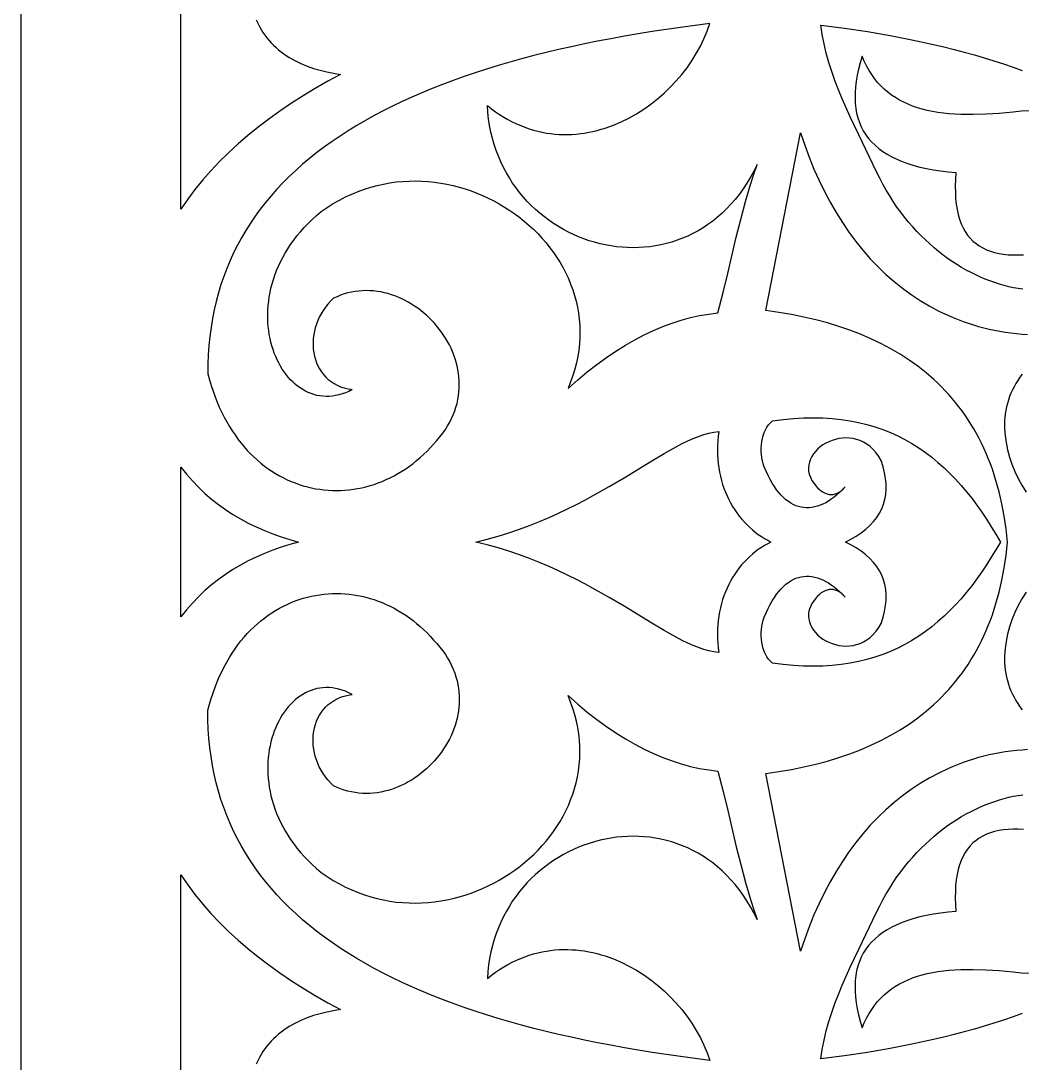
# Model space of a CAD drawing. Extents: x 38.7 to 88.7, y -52.9 to -2.9.
# Drawn here: x 38.68 to 54.2, y -35.98 to -19.82 of the extents above; entities that cross this region are included whole.
import ezdxf

# ---------------------------------------------------------------- set-up
doc = ezdxf.new("R2010")
doc.units = 0
doc.header["$MEASUREMENT"] = 0
doc.layers.add('LAYER_1', color=18, linetype='CONTINUOUS')

msp = doc.modelspace()

# ---------------------------------------------------------------- linework, layer by layer
at = {"layer": 'LAYER_1'}
for points in [[(38.681, -52.906), (88.681, -52.906), (88.681, -2.906), (38.681, -2.906)], [(50.094, -22.051), (50.044, -22.152), (49.992, -22.248), (49.936, -22.341), (49.878, -22.428), (49.817, -22.512), (49.754, -22.591), (49.689, -22.666), (49.622, -22.737), (49.552, -22.804), (49.481, -22.867), (49.408, -22.925), (49.334, -22.98), (49.257, -23.03), (49.18, -23.077), (49.101, -23.12), (49.02, -23.158), (48.939, -23.193), (48.856, -23.224), (48.773, -23.251), (48.689, -23.275), (48.604, -23.295), (48.519, -23.311), (48.433, -23.323), (48.347, -23.332), (48.261, -23.337), (48.174, -23.339), (48.088, -23.337), (48.002, -23.332), (47.916, -23.323), (47.83, -23.311), (47.745, -23.296), (47.66, -23.277), (47.576, -23.255), (47.492, -23.23), (47.41, -23.201), (47.329, -23.169), (47.248, -23.134), (47.169, -23.097), (47.092, -23.055), (47.016, -23.011), (46.941, -22.964), (46.868, -22.914), (46.797, -22.861), (46.727, -22.805), (46.66, -22.747), (46.595, -22.685), (46.532, -22.621), (46.472, -22.553), (46.413, -22.484), (46.358, -22.411), (46.305, -22.336), (46.255, -22.258), (46.208, -22.178), (46.164, -22.095), (46.123, -22.01), (46.085, -21.922), (46.051, -21.831), (46.02, -21.739), (45.993, -21.644), (45.969, -21.546), (45.949, -21.447), (45.933, -21.345), (45.922, -21.24), (45.914, -21.134), (45.977, -21.184), (46.04, -21.231), (46.104, -21.274), (46.169, -21.315), (46.233, -21.352), (46.299, -21.387), (46.364, -21.418), (46.43, -21.447), (46.496, -21.473), (46.562, -21.496), (46.628, -21.516), (46.694, -21.533), (46.761, -21.548), (46.828, -21.561), (46.894, -21.57), (46.961, -21.578), (47.027, -21.582), (47.093, -21.585), (47.159, -21.585), (47.225, -21.582), (47.291, -21.577), (47.357, -21.571), (47.422, -21.561), (47.487, -21.55), (47.551, -21.537), (47.615, -21.521), (47.679, -21.504), (47.742, -21.484), (47.867, -21.44), (47.989, -21.388), (48.108, -21.329), (48.224, -21.264), (48.337, -21.192), (48.447, -21.115), (48.552, -21.032), (48.653, -20.944), (48.75, -20.851), (48.841, -20.754), (48.928, -20.653), (49.009, -20.549), (49.084, -20.441), (49.153, -20.33), (49.216, -20.217), (49.272, -20.102), (49.32, -19.984), (49.362, -19.866), (48.909, -19.925), (48.468, -19.99), (48.251, -20.025), (48.038, -20.061), (47.828, -20.099), (47.621, -20.139), (47.417, -20.18), (47.217, -20.223), (47.019, -20.268), (46.825, -20.314), (46.633, -20.362), (46.445, -20.412), (46.26, -20.463), (46.079, -20.516), (45.9, -20.571), (45.725, -20.628), (45.553, -20.686), (45.385, -20.746), (45.22, -20.808), (45.058, -20.871), (44.9, -20.937), (44.745, -21.004), (44.593, -21.073), (44.445, -21.144), (44.3, -21.217), (44.159, -21.291), (44.022, -21.367), (43.888, -21.446), (43.757, -21.526), (43.63, -21.608), (43.507, -21.692), (43.387, -21.777), (43.271, -21.865), (43.158, -21.955), (43.05, -22.046), (42.944, -22.14), (42.843, -22.235), (42.745, -22.333), (42.652, -22.432), (42.562, -22.534), (42.475, -22.637), (42.393, -22.743), (42.314, -22.85), (42.239, -22.96), (42.169, -23.072), (42.102, -23.185), (42.039, -23.301), (41.98, -23.419), (41.925, -23.539), (41.873, -23.661), (41.826, -23.785), (41.783, -23.911), (41.744, -24.04), (41.709, -24.171), (41.679, -24.303), (41.652, -24.438), (41.629, -24.575), (41.611, -24.715), (41.597, -24.856), (41.587, -25), (41.581, -25.146), (41.579, -25.294), (41.604, -25.387), (41.631, -25.477), (41.66, -25.565), (41.691, -25.65), (41.724, -25.733), (41.758, -25.813), (41.795, -25.891), (41.833, -25.966), (41.872, -26.039), (41.914, -26.109), (41.957, -26.177), (42.001, -26.242), (42.047, -26.306), (42.094, -26.366), (42.143, -26.424), (42.192, -26.48), (42.243, -26.533), (42.296, -26.584), (42.349, -26.633), (42.404, -26.679), (42.459, -26.723), (42.516, -26.764), (42.573, -26.803), (42.631, -26.839), (42.691, -26.874), (42.751, -26.905), (42.811, -26.935), (42.872, -26.962), (42.934, -26.986), (42.997, -27.008), (43.06, -27.028), (43.123, -27.046), (43.187, -27.061), (43.251, -27.074), (43.316, -27.084), (43.38, -27.092), (43.445, -27.098), (43.51, -27.101), (43.576, -27.102), (43.641, -27.101), (43.706, -27.098), (43.771, -27.092), (43.836, -27.083), (43.901, -27.073), (43.966, -27.06), (44.03, -27.045), (44.094, -27.027), (44.158, -27.008), (44.221, -26.985), (44.283, -26.961), (44.346, -26.934), (44.407, -26.905), (44.468, -26.874), (44.528, -26.841), (44.588, -26.805), (44.647, -26.767), (44.704, -26.727), (44.761, -26.684), (44.817, -26.639), (44.872, -26.592), (44.926, -26.543), (44.979, -26.491), (45.031, -26.438), (45.081, -26.382), (45.132, -26.327), (45.179, -26.272), (45.222, -26.215), (45.262, -26.159), (45.298, -26.102), (45.33, -26.044), (45.359, -25.986), (45.385, -25.928), (45.408, -25.869), (45.427, -25.811), (45.443, -25.752), (45.456, -25.693), (45.466, -25.634), (45.473, -25.575), (45.477, -25.516), (45.478, -25.458), (45.477, -25.4), (45.472, -25.342), (45.466, -25.284), (45.456, -25.227), (45.444, -25.17), (45.43, -25.114), (45.413, -25.059), (45.394, -25.004), (45.373, -24.95), (45.35, -24.897), (45.324, -24.845), (45.297, -24.793), (45.267, -24.743), (45.236, -24.694), (45.203, -24.646), (45.168, -24.599), (45.132, -24.554), (45.093, -24.509), (45.054, -24.467), (45.012, -24.425), (44.97, -24.385), (44.926, -24.347), (44.88, -24.311), (44.834, -24.276), (44.786, -24.243), (44.738, -24.212), (44.688, -24.182), (44.637, -24.155), (44.586, -24.13), (44.533, -24.107), (44.48, -24.086), (44.426, -24.067), (44.372, -24.051), (44.317, -24.036), (44.261, -24.025), (44.206, -24.016), (44.149, -24.009), (44.093, -24.005), (44.036, -24.004), (43.979, -24.005), (43.923, -24.01), (43.866, -24.017), (43.809, -24.027), (43.752, -24.04), (43.696, -24.056), (43.639, -24.075), (43.584, -24.098), (43.528, -24.123), (43.482, -24.167), (43.44, -24.213), (43.402, -24.262), (43.367, -24.311), (43.335, -24.363), (43.307, -24.416), (43.283, -24.469), (43.262, -24.524), (43.245, -24.579), (43.231, -24.635), (43.221, -24.691), (43.214, -24.747), (43.211, -24.803), (43.211, -24.859), (43.215, -24.914), (43.223, -24.968), (43.234, -25.021), (43.248, -25.072), (43.266, -25.122), (43.287, -25.171), (43.312, -25.217), (43.341, -25.262), (43.373, -25.304), (43.408, -25.343), (43.447, -25.38), (43.49, -25.413), (43.536, -25.444), (43.586, -25.471), (43.639, -25.494), (43.695, -25.513), (43.755, -25.528), (43.819, -25.539), (43.766, -25.566), (43.714, -25.588), (43.663, -25.606), (43.612, -25.621), (43.561, -25.632), (43.511, -25.64), (43.462, -25.644), (43.413, -25.645), (43.365, -25.642), (43.317, -25.637), (43.271, -25.628), (43.225, -25.616), (43.18, -25.601), (43.137, -25.583), (43.094, -25.563), (43.052, -25.539), (43.012, -25.513), (42.972, -25.485), (42.934, -25.454), (42.897, -25.42), (42.862, -25.385), (42.827, -25.347), (42.795, -25.306), (42.764, -25.264), (42.734, -25.22), (42.706, -25.174), (42.679, -25.125), (42.655, -25.076), (42.632, -25.024), (42.61, -24.971), (42.591, -24.916), (42.574, -24.86), (42.558, -24.803), (42.545, -24.744), (42.533, -24.684), (42.524, -24.623), (42.517, -24.561), (42.512, -24.497), (42.509, -24.433), (42.509, -24.369), (42.511, -24.303), (42.516, -24.237), (42.523, -24.17), (42.532, -24.103), (42.545, -24.035), (42.559, -23.967), (42.577, -23.899), (42.597, -23.831), (42.62, -23.762), (42.646, -23.694), (42.675, -23.625), (42.707, -23.557), (42.741, -23.489), (42.779, -23.422), (42.82, -23.354), (42.864, -23.287), (42.912, -23.221), (42.962, -23.156), (43.016, -23.091), (43.074, -23.027), (43.134, -22.963), (43.199, -22.901), (43.266, -22.84), (43.338, -22.78), (43.431, -22.716), (43.525, -22.656), (43.62, -22.602), (43.716, -22.552), (43.812, -22.507), (43.91, -22.467), (44.008, -22.432), (44.106, -22.401), (44.205, -22.374), (44.304, -22.352), (44.403, -22.334), (44.502, -22.32), (44.602, -22.311), (44.701, -22.305), (44.8, -22.304), (44.898, -22.306), (44.996, -22.313), (45.093, -22.323), (45.19, -22.336), (45.286, -22.354), (45.381, -22.374), (45.475, -22.399), (45.568, -22.426), (45.66, -22.457), (45.751, -22.491), (45.84, -22.529), (45.928, -22.569), (46.014, -22.613), (46.098, -22.659), (46.181, -22.708), (46.261, -22.76), (46.34, -22.814), (46.416, -22.872), (46.49, -22.931), (46.562, -22.994), (46.632, -23.058), (46.699, -23.125), (46.763, -23.194), (46.824, -23.265), (46.883, -23.339), (46.939, -23.414), (46.991, -23.491), (47.041, -23.57), (47.087, -23.651), (47.13, -23.733), (47.169, -23.818), (47.205, -23.903), (47.237, -23.99), (47.265, -24.079), (47.29, -24.169), (47.31, -24.26), (47.326, -24.352), (47.338, -24.445), (47.346, -24.539), (47.349, -24.635), (47.348, -24.731), (47.343, -24.827), (47.332, -24.925), (47.317, -25.023), (47.296, -25.122), (47.271, -25.221), (47.241, -25.32), (47.205, -25.42), (47.164, -25.52), (47.314, -25.387), (47.463, -25.263), (47.612, -25.148), (47.759, -25.04), (47.907, -24.941), (48.053, -24.849), (48.199, -24.766), (48.345, -24.69), (48.489, -24.622), (48.633, -24.561), (48.777, -24.508), (48.92, -24.462), (49.062, -24.423), (49.204, -24.392), (49.346, -24.368), (49.486, -24.35), (49.568, -24.035), (49.64, -23.738), (49.773, -23.175), (49.841, -22.9), (49.915, -22.625), (49.955, -22.485), (49.998, -22.343), (50.044, -22.199)], [(53.867, -27.901), (53.798, -28.021), (53.727, -28.138), (53.654, -28.253), (53.58, -28.364), (53.503, -28.473), (53.424, -28.578), (53.343, -28.68), (53.259, -28.779), (53.173, -28.873), (53.085, -28.964), (52.994, -29.052), (52.9, -29.135), (52.803, -29.214), (52.704, -29.289), (52.602, -29.36), (52.497, -29.426), (52.388, -29.487), (52.277, -29.544), (52.162, -29.596), (52.044, -29.643), (51.922, -29.685), (51.797, -29.722), (51.669, -29.754), (51.537, -29.78), (51.401, -29.8), (51.261, -29.815), (51.117, -29.824), (50.969, -29.827), (50.817, -29.824), (50.661, -29.814), (50.501, -29.799), (50.336, -29.777), (50.303, -29.749), (50.274, -29.716), (50.248, -29.68), (50.225, -29.64), (50.206, -29.598), (50.19, -29.552), (50.177, -29.505), (50.168, -29.456), (50.162, -29.407), (50.159, -29.356), (50.159, -29.305), (50.163, -29.255), (50.169, -29.205), (50.179, -29.157), (50.191, -29.11), (50.207, -29.065), (50.236, -28.996), (50.266, -28.93), (50.297, -28.869), (50.33, -28.812), (50.363, -28.759), (50.397, -28.71), (50.432, -28.666), (50.468, -28.625), (50.504, -28.588), (50.542, -28.555), (50.58, -28.527), (50.618, -28.501), (50.657, -28.48), (50.697, -28.463), (50.737, -28.449), (50.778, -28.439), (50.819, -28.433), (50.861, -28.43), (50.903, -28.431), (50.945, -28.436), (50.988, -28.444), (51.03, -28.455), (51.073, -28.47), (51.116, -28.489), (51.159, -28.511), (51.202, -28.536), (51.245, -28.564), (51.289, -28.596), (51.332, -28.631), (51.374, -28.669), (51.417, -28.71), (51.46, -28.755), (51.429, -28.723), (51.398, -28.696), (51.367, -28.674), (51.335, -28.658), (51.304, -28.646), (51.273, -28.639), (51.242, -28.637), (51.211, -28.639), (51.18, -28.646), (51.15, -28.657), (51.12, -28.672), (51.091, -28.691), (51.062, -28.714), (51.033, -28.741), (51.006, -28.772), (50.979, -28.806), (50.946, -28.855), (50.922, -28.904), (50.905, -28.952), (50.895, -29.001), (50.893, -29.048), (50.896, -29.095), (50.906, -29.14), (50.922, -29.184), (50.943, -29.227), (50.969, -29.267), (51, -29.305), (51.034, -29.341), (51.073, -29.374), (51.115, -29.405), (51.16, -29.432), (51.207, -29.455), (51.257, -29.475), (51.309, -29.491), (51.363, -29.503), (51.417, -29.511), (51.472, -29.513), (51.528, -29.511), (51.583, -29.504), (51.639, -29.491), (51.693, -29.472), (51.746, -29.448), (51.798, -29.417), (51.847, -29.38), (51.895, -29.336), (51.939, -29.285), (51.981, -29.227), (52.019, -29.162), (52.049, -29.067), (52.072, -28.976), (52.088, -28.887), (52.096, -28.801), (52.097, -28.718), (52.091, -28.638), (52.077, -28.561), (52.056, -28.487), (52.028, -28.415), (51.993, -28.346), (51.951, -28.28), (51.901, -28.217), (51.844, -28.156), (51.78, -28.098), (51.709, -28.042), (51.63, -27.989), (51.548, -27.942), (51.466, -27.901), (51.548, -27.859), (51.63, -27.812), (51.709, -27.759), (51.78, -27.703), (51.844, -27.645), (51.901, -27.584), (51.951, -27.521), (51.993, -27.455), (52.028, -27.386), (52.056, -27.314), (52.077, -27.24), (52.091, -27.163), (52.097, -27.083), (52.096, -27), (52.088, -26.914), (52.072, -26.826), (52.049, -26.734), (52.019, -26.639), (51.981, -26.574), (51.939, -26.516), (51.895, -26.465), (51.847, -26.421), (51.798, -26.384), (51.746, -26.353), (51.693, -26.329), (51.639, -26.31), (51.583, -26.298), (51.528, -26.29), (51.472, -26.288), (51.417, -26.291), (51.363, -26.298), (51.309, -26.31), (51.257, -26.326), (51.207, -26.346), (51.16, -26.37), (51.115, -26.397), (51.073, -26.427), (51.034, -26.46), (51, -26.496), (50.969, -26.534), (50.943, -26.575), (50.922, -26.617), (50.906, -26.661), (50.896, -26.707), (50.893, -26.753), (50.895, -26.801), (50.905, -26.849), (50.922, -26.897), (50.946, -26.946), (50.979, -26.995), (51.006, -27.029), (51.033, -27.06), (51.062, -27.087), (51.091, -27.11), (51.12, -27.129), (51.15, -27.144), (51.18, -27.156), (51.211, -27.162), (51.242, -27.165), (51.273, -27.163), (51.304, -27.156), (51.335, -27.144), (51.367, -27.127), (51.398, -27.106), (51.429, -27.079), (51.46, -27.046), (51.417, -27.091), (51.374, -27.132), (51.332, -27.17), (51.289, -27.205), (51.245, -27.237), (51.202, -27.266), (51.159, -27.291), (51.116, -27.313), (51.073, -27.331), (51.03, -27.346), (50.988, -27.358), (50.945, -27.366), (50.903, -27.37), (50.861, -27.371), (50.819, -27.368), (50.778, -27.362), (50.737, -27.352), (50.697, -27.338), (50.657, -27.321), (50.618, -27.3), (50.58, -27.275), (50.542, -27.246), (50.504, -27.213), (50.468, -27.176), (50.432, -27.135), (50.397, -27.091), (50.363, -27.042), (50.33, -26.989), (50.297, -26.932), (50.266, -26.871), (50.236, -26.805), (50.207, -26.735), (50.191, -26.691), (50.179, -26.644), (50.169, -26.596), (50.163, -26.546), (50.159, -26.496), (50.159, -26.445), (50.162, -26.395), (50.168, -26.345), (50.177, -26.296), (50.19, -26.249), (50.206, -26.203), (50.225, -26.161), (50.248, -26.121), (50.274, -26.084), (50.303, -26.052), (50.336, -26.024), (50.501, -26.002), (50.661, -25.986), (50.817, -25.977), (50.969, -25.974), (51.117, -25.977), (51.261, -25.986), (51.401, -26.001), (51.537, -26.021), (51.669, -26.047), (51.797, -26.079), (51.922, -26.116), (52.044, -26.158), (52.162, -26.205), (52.277, -26.257), (52.388, -26.314), (52.497, -26.375), (52.602, -26.441), (52.704, -26.512), (52.803, -26.587), (52.9, -26.666), (52.994, -26.75), (53.085, -26.837), (53.173, -26.928), (53.259, -27.023), (53.343, -27.121), (53.424, -27.223), (53.503, -27.328), (53.58, -27.437), (53.654, -27.548), (53.727, -27.663), (53.798, -27.78)], [(50.311, -27.901), (50.26, -27.927), (50.21, -27.955), (50.162, -27.986), (50.114, -28.019), (50.067, -28.054), (50.022, -28.09), (49.979, -28.129), (49.936, -28.17), (49.895, -28.213), (49.856, -28.257), (49.818, -28.303), (49.782, -28.351), (49.748, -28.401), (49.715, -28.453), (49.684, -28.506), (49.656, -28.56), (49.629, -28.616), (49.604, -28.674), (49.581, -28.733), (49.561, -28.794), (49.542, -28.856), (49.526, -28.919), (49.512, -28.983), (49.501, -29.049), (49.492, -29.116), (49.486, -29.184), (49.482, -29.253), (49.481, -29.324), (49.482, -29.395), (49.487, -29.467), (49.494, -29.54), (49.504, -29.614), (49.427, -29.604), (49.349, -29.588), (49.27, -29.566), (49.189, -29.538), (49.105, -29.505), (49.02, -29.467), (48.933, -29.425), (48.843, -29.378), (48.657, -29.274), (48.461, -29.157), (48.033, -28.897), (47.801, -28.759), (47.554, -28.62), (47.425, -28.55), (47.293, -28.481), (47.156, -28.413), (47.016, -28.347), (46.871, -28.282), (46.722, -28.218), (46.569, -28.158), (46.411, -28.1), (46.249, -28.044), (46.082, -27.993), (45.91, -27.945), (45.733, -27.901), (45.91, -27.857), (46.082, -27.808), (46.249, -27.757), (46.411, -27.702), (46.569, -27.643), (46.722, -27.583), (46.871, -27.52), (47.016, -27.454), (47.156, -27.388), (47.293, -27.32), (47.425, -27.251), (47.554, -27.181), (47.801, -27.042), (48.033, -26.904), (48.461, -26.643), (48.657, -26.527), (48.843, -26.423), (48.933, -26.376), (49.02, -26.334), (49.105, -26.296), (49.189, -26.263), (49.27, -26.235), (49.349, -26.213), (49.427, -26.197), (49.504, -26.186), (49.494, -26.261), (49.487, -26.334), (49.482, -26.406), (49.481, -26.478), (49.482, -26.548), (49.486, -26.617), (49.492, -26.685), (49.501, -26.752), (49.512, -26.818), (49.526, -26.882), (49.542, -26.946), (49.561, -27.008), (49.581, -27.068), (49.604, -27.127), (49.629, -27.185), (49.656, -27.241), (49.684, -27.296), (49.715, -27.349), (49.748, -27.4), (49.782, -27.45), (49.818, -27.498), (49.856, -27.544), (49.895, -27.589), (49.936, -27.631), (49.979, -27.672), (50.022, -27.711), (50.067, -27.748), (50.114, -27.782), (50.162, -27.815), (50.21, -27.846), (50.26, -27.874)], [(41.163, -29.062), (41.163, -26.739), (41.249, -26.849), (41.34, -26.954), (41.435, -27.053), (41.534, -27.147), (41.637, -27.236), (41.744, -27.32), (41.855, -27.399), (41.969, -27.473), (42.086, -27.543), (42.207, -27.607), (42.33, -27.667), (42.457, -27.723), (42.585, -27.774), (42.716, -27.82), (42.849, -27.863), (42.984, -27.901), (42.849, -27.939), (42.716, -27.981), (42.585, -28.027), (42.457, -28.078), (42.33, -28.134), (42.207, -28.194), (42.086, -28.259), (41.969, -28.328), (41.855, -28.402), (41.744, -28.481), (41.637, -28.565), (41.534, -28.654), (41.435, -28.749), (41.34, -28.848), (41.249, -28.953)], [(50.094, -33.751), (50.044, -33.65), (49.992, -33.553), (49.936, -33.461), (49.878, -33.373), (49.817, -33.289), (49.754, -33.21), (49.689, -33.135), (49.622, -33.064), (49.552, -32.997), (49.481, -32.935), (49.408, -32.876), (49.334, -32.822), (49.257, -32.771), (49.18, -32.724), (49.101, -32.682), (49.02, -32.643), (48.939, -32.608), (48.856, -32.577), (48.773, -32.55), (48.689, -32.526), (48.604, -32.507), (48.519, -32.491), (48.433, -32.478), (48.347, -32.469), (48.261, -32.464), (48.174, -32.462), (48.088, -32.464), (48.002, -32.469), (47.916, -32.478), (47.83, -32.49), (47.745, -32.505), (47.66, -32.524), (47.576, -32.546), (47.492, -32.572), (47.41, -32.6), (47.329, -32.632), (47.248, -32.667), (47.169, -32.705), (47.092, -32.746), (47.016, -32.79), (46.941, -32.837), (46.868, -32.887), (46.797, -32.94), (46.727, -32.996), (46.66, -33.054), (46.595, -33.116), (46.532, -33.18), (46.472, -33.248), (46.413, -33.317), (46.358, -33.39), (46.305, -33.465), (46.255, -33.543), (46.208, -33.623), (46.164, -33.706), (46.123, -33.791), (46.085, -33.879), (46.051, -33.97), (46.02, -34.062), (45.993, -34.157), (45.969, -34.255), (45.949, -34.354), (45.933, -34.456), (45.922, -34.56), (45.914, -34.667), (45.977, -34.617), (46.04, -34.57), (46.104, -34.527), (46.169, -34.486), (46.233, -34.449), (46.299, -34.415), (46.364, -34.383), (46.43, -34.355), (46.496, -34.329), (46.562, -34.306), (46.628, -34.286), (46.694, -34.268), (46.761, -34.253), (46.828, -34.241), (46.894, -34.231), (46.961, -34.224), (47.027, -34.219), (47.093, -34.217), (47.159, -34.217), (47.225, -34.22), (47.291, -34.224), (47.357, -34.231), (47.422, -34.24), (47.487, -34.252), (47.551, -34.265), (47.615, -34.281), (47.679, -34.298), (47.742, -34.317), (47.867, -34.362), (47.989, -34.414), (48.108, -34.473), (48.224, -34.538), (48.337, -34.609), (48.447, -34.687), (48.552, -34.77), (48.653, -34.858), (48.75, -34.95), (48.841, -35.047), (48.928, -35.148), (49.009, -35.253), (49.084, -35.36), (49.153, -35.471), (49.216, -35.584), (49.272, -35.7), (49.32, -35.817), (49.362, -35.935), (48.909, -35.876), (48.468, -35.811), (48.251, -35.777), (48.038, -35.74), (47.828, -35.702), (47.621, -35.662), (47.417, -35.621), (47.217, -35.578), (47.019, -35.533), (46.825, -35.487), (46.633, -35.439), (46.445, -35.389), (46.26, -35.338), (46.079, -35.285), (45.9, -35.23), (45.725, -35.174), (45.553, -35.115), (45.385, -35.055), (45.22, -34.993), (45.058, -34.93), (44.9, -34.864), (44.745, -34.797), (44.593, -34.728), (44.445, -34.657), (44.3, -34.585), (44.159, -34.51), (44.022, -34.434), (43.888, -34.356), (43.757, -34.276), (43.63, -34.194), (43.507, -34.11), (43.387, -34.024), (43.271, -33.936), (43.158, -33.847), (43.05, -33.755), (42.944, -33.661), (42.843, -33.566), (42.745, -33.468), (42.652, -33.369), (42.562, -33.267), (42.475, -33.164), (42.393, -33.058), (42.314, -32.951), (42.239, -32.841), (42.169, -32.73), (42.102, -32.616), (42.039, -32.5), (41.98, -32.382), (41.925, -32.262), (41.873, -32.14), (41.826, -32.016), (41.783, -31.89), (41.744, -31.761), (41.709, -31.631), (41.679, -31.498), (41.652, -31.363), (41.629, -31.226), (41.611, -31.086), (41.597, -30.945), (41.587, -30.801), (41.581, -30.655), (41.579, -30.507), (41.604, -30.414), (41.631, -30.324), (41.66, -30.237), (41.691, -30.151), (41.724, -30.069), (41.758, -29.989), (41.795, -29.911), (41.833, -29.836), (41.872, -29.763), (41.914, -29.692), (41.957, -29.624), (42.001, -29.559), (42.047, -29.496), (42.094, -29.435), (42.143, -29.377), (42.192, -29.321), (42.243, -29.268), (42.296, -29.217), (42.349, -29.168), (42.404, -29.122), (42.459, -29.079), (42.516, -29.037), (42.573, -28.998), (42.631, -28.962), (42.691, -28.928), (42.751, -28.896), (42.811, -28.867), (42.872, -28.84), (42.934, -28.815), (42.997, -28.793), (43.06, -28.773), (43.123, -28.756), (43.187, -28.74), (43.251, -28.728), (43.316, -28.717), (43.38, -28.709), (43.445, -28.703), (43.51, -28.7), (43.576, -28.699), (43.641, -28.7), (43.706, -28.704), (43.771, -28.71), (43.836, -28.718), (43.901, -28.728), (43.966, -28.741), (44.03, -28.757), (44.094, -28.774), (44.158, -28.794), (44.221, -28.816), (44.283, -28.84), (44.346, -28.867), (44.407, -28.896), (44.468, -28.927), (44.528, -28.96), (44.588, -28.996), (44.647, -29.034), (44.704, -29.075), (44.761, -29.117), (44.817, -29.162), (44.872, -29.209), (44.926, -29.258), (44.979, -29.31), (45.031, -29.364), (45.081, -29.42), (45.132, -29.475), (45.179, -29.53), (45.222, -29.586), (45.262, -29.643), (45.298, -29.7), (45.33, -29.757), (45.359, -29.815), (45.385, -29.874), (45.408, -29.932), (45.427, -29.991), (45.443, -30.05), (45.456, -30.109), (45.466, -30.168), (45.473, -30.227), (45.477, -30.285), (45.478, -30.344), (45.477, -30.402), (45.472, -30.46), (45.466, -30.518), (45.456, -30.575), (45.444, -30.631), (45.43, -30.688), (45.413, -30.743), (45.394, -30.798), (45.373, -30.852), (45.35, -30.905), (45.324, -30.957), (45.297, -31.008), (45.267, -31.059), (45.236, -31.108), (45.203, -31.156), (45.168, -31.203), (45.132, -31.248), (45.093, -31.292), (45.054, -31.335), (45.012, -31.376), (44.97, -31.416), (44.926, -31.454), (44.88, -31.491), (44.834, -31.526), (44.786, -31.559), (44.738, -31.59), (44.688, -31.619), (44.637, -31.647), (44.586, -31.672), (44.533, -31.695), (44.48, -31.716), (44.426, -31.735), (44.372, -31.751), (44.317, -31.765), (44.261, -31.777), (44.206, -31.786), (44.149, -31.793), (44.093, -31.797), (44.036, -31.798), (43.979, -31.797), (43.923, -31.792), (43.866, -31.785), (43.809, -31.775), (43.752, -31.762), (43.696, -31.746), (43.639, -31.727), (43.584, -31.705), (43.528, -31.679), (43.482, -31.635), (43.44, -31.589), (43.402, -31.54), (43.367, -31.491), (43.335, -31.439), (43.307, -31.386), (43.283, -31.332), (43.262, -31.278), (43.245, -31.222), (43.231, -31.166), (43.221, -31.11), (43.214, -31.054), (43.211, -30.998), (43.211, -30.943), (43.215, -30.888), (43.223, -30.834), (43.234, -30.781), (43.248, -30.729), (43.266, -30.679), (43.287, -30.63), (43.312, -30.584), (43.341, -30.539), (43.373, -30.497), (43.408, -30.458), (43.447, -30.421), (43.49, -30.388), (43.536, -30.357), (43.586, -30.331), (43.639, -30.307), (43.695, -30.288), (43.755, -30.273), (43.819, -30.262), (43.766, -30.236), (43.714, -30.213), (43.663, -30.195), (43.612, -30.18), (43.561, -30.169), (43.511, -30.161), (43.462, -30.157), (43.413, -30.156), (43.365, -30.159), (43.317, -30.165), (43.271, -30.173), (43.225, -30.185), (43.18, -30.2), (43.137, -30.218), (43.094, -30.239), (43.052, -30.262), (43.012, -30.288), (42.972, -30.317), (42.934, -30.348), (42.897, -30.381), (42.862, -30.417), (42.827, -30.455), (42.795, -30.495), (42.764, -30.537), (42.734, -30.582), (42.706, -30.628), (42.679, -30.676), (42.655, -30.726), (42.632, -30.777), (42.61, -30.831), (42.591, -30.885), (42.574, -30.941), (42.558, -30.999), (42.545, -31.058), (42.533, -31.118), (42.524, -31.179), (42.517, -31.241), (42.512, -31.304), (42.509, -31.368), (42.509, -31.433), (42.511, -31.499), (42.516, -31.565), (42.523, -31.631), (42.532, -31.699), (42.545, -31.766), (42.559, -31.834), (42.577, -31.903), (42.597, -31.971), (42.62, -32.039), (42.646, -32.108), (42.675, -32.176), (42.707, -32.244), (42.741, -32.312), (42.779, -32.38), (42.82, -32.447), (42.864, -32.514), (42.912, -32.58), (42.962, -32.646), (43.016, -32.711), (43.074, -32.775), (43.134, -32.838), (43.199, -32.9), (43.266, -32.961), (43.338, -33.021), (43.431, -33.086), (43.525, -33.145), (43.62, -33.199), (43.716, -33.249), (43.812, -33.294), (43.91, -33.334), (44.008, -33.37), (44.106, -33.401), (44.205, -33.427), (44.304, -33.449), (44.403, -33.467), (44.502, -33.481), (44.602, -33.49), (44.701, -33.496), (44.8, -33.497), (44.898, -33.495), (44.996, -33.489), (45.093, -33.479), (45.19, -33.465), (45.286, -33.448), (45.381, -33.427), (45.475, -33.403), (45.568, -33.375), (45.66, -33.344), (45.751, -33.31), (45.84, -33.272), (45.928, -33.232), (46.014, -33.189), (46.098, -33.142), (46.181, -33.093), (46.261, -33.041), (46.34, -32.987), (46.416, -32.93), (46.49, -32.87), (46.562, -32.808), (46.632, -32.743), (46.699, -32.676), (46.763, -32.607), (46.824, -32.536), (46.883, -32.463), (46.939, -32.387), (46.991, -32.31), (47.041, -32.231), (47.087, -32.15), (47.13, -32.068), (47.169, -31.984), (47.205, -31.898), (47.237, -31.811), (47.265, -31.722), (47.29, -31.633), (47.31, -31.542), (47.326, -31.449), (47.338, -31.356), (47.346, -31.262), (47.349, -31.167), (47.348, -31.071), (47.343, -30.974), (47.332, -30.876), (47.317, -30.778), (47.296, -30.68), (47.271, -30.581), (47.241, -30.481), (47.205, -30.381), (47.164, -30.282), (47.314, -30.414), (47.463, -30.538), (47.612, -30.654), (47.759, -30.761), (47.907, -30.861), (48.053, -30.952), (48.199, -31.036), (48.345, -31.112), (48.489, -31.18), (48.633, -31.241), (48.777, -31.294), (48.92, -31.34), (49.062, -31.378), (49.204, -31.41), (49.346, -31.434), (49.486, -31.452), (49.568, -31.766), (49.64, -32.064), (49.773, -32.626), (49.841, -32.901), (49.915, -33.176), (49.955, -33.316), (49.998, -33.458), (50.044, -33.603)]]:
    msp.add_lwpolyline(points, close=True, dxfattribs=at)
for points in [[(42.329, -19.809), (42.353, -19.859), (42.379, -19.909), (42.406, -19.956), (42.435, -20.001), (42.465, -20.045), (42.497, -20.086), (42.53, -20.127), (42.564, -20.165), (42.6, -20.202), (42.637, -20.237), (42.676, -20.27), (42.756, -20.333), (42.841, -20.389), (42.929, -20.439), (43.022, -20.484), (43.118, -20.524), (43.217, -20.559), (43.319, -20.588), (43.423, -20.614), (43.53, -20.635), (43.638, -20.652), (43.44, -20.76), (43.246, -20.87), (43.058, -20.984), (42.876, -21.101), (42.698, -21.221), (42.527, -21.344), (42.361, -21.47), (42.201, -21.599), (42.048, -21.731), (41.901, -21.866), (41.76, -22.004), (41.627, -22.145), (41.5, -22.289), (41.38, -22.436), (41.268, -22.586), (41.163, -22.74), (41.163, -14.1)], [(54.213, -23.984), (54.142, -23.973), (54.07, -23.959), (53.998, -23.943), (53.925, -23.924), (53.852, -23.903), (53.779, -23.879), (53.706, -23.853), (53.632, -23.825), (53.559, -23.794), (53.485, -23.76), (53.412, -23.724), (53.339, -23.685), (53.266, -23.644), (53.194, -23.6), (53.122, -23.553), (53.05, -23.504), (52.979, -23.452), (52.909, -23.398), (52.84, -23.341), (52.772, -23.281), (52.704, -23.219), (52.638, -23.154), (52.572, -23.087), (52.508, -23.016), (52.445, -22.943), (52.383, -22.867), (52.323, -22.789), (52.264, -22.708), (52.207, -22.624), (52.152, -22.537), (52.098, -22.447), (52.046, -22.355), (51.996, -22.26), (51.948, -22.162), (51.672, -21.591), (51.539, -21.31), (51.476, -21.17), (51.415, -21.03), (51.357, -20.89), (51.303, -20.749), (51.253, -20.608), (51.208, -20.466), (51.168, -20.324), (51.134, -20.18), (51.105, -20.036), (51.083, -19.89), (51.449, -19.937), (51.807, -19.99), (52.156, -20.05), (52.496, -20.116), (52.828, -20.188), (52.99, -20.227), (53.15, -20.267), (53.308, -20.308), (53.464, -20.351), (53.617, -20.396), (53.768, -20.442), (53.917, -20.49), (54.063, -20.539), (54.207, -20.59)], [(54.318, -21.218), (54.195, -21.225), (54.068, -21.236), (53.851, -21.257), (53.643, -21.271), (53.444, -21.276), (53.347, -21.276), (53.252, -21.274), (53.16, -21.27), (53.07, -21.263), (52.983, -21.254), (52.897, -21.242), (52.814, -21.228), (52.734, -21.211), (52.656, -21.192), (52.58, -21.169), (52.507, -21.144), (52.436, -21.116), (52.368, -21.085), (52.302, -21.051), (52.239, -21.013), (52.178, -20.973), (52.121, -20.929), (52.066, -20.881), (52.013, -20.83), (51.964, -20.776), (51.917, -20.718), (51.873, -20.656), (51.832, -20.59), (51.793, -20.521), (51.758, -20.447), (51.726, -20.369), (51.695, -20.471), (51.669, -20.57), (51.648, -20.666), (51.632, -20.758), (51.621, -20.848), (51.615, -20.935), (51.614, -21.02), (51.617, -21.101), (51.626, -21.179), (51.639, -21.254), (51.658, -21.327), (51.681, -21.396), (51.709, -21.463), (51.742, -21.526), (51.78, -21.587), (51.823, -21.645), (51.871, -21.7), (51.924, -21.752), (51.982, -21.801), (52.044, -21.847), (52.112, -21.891), (52.184, -21.931), (52.261, -21.968), (52.344, -22.003), (52.431, -22.034), (52.523, -22.063), (52.62, -22.089), (52.722, -22.112), (52.829, -22.132), (52.94, -22.149), (53.057, -22.163), (53.179, -22.174), (53.171, -22.283), (53.168, -22.387), (53.169, -22.485), (53.174, -22.578), (53.183, -22.666), (53.196, -22.748), (53.214, -22.826), (53.235, -22.899), (53.26, -22.967), (53.289, -23.03), (53.322, -23.088), (53.358, -23.142), (53.399, -23.191), (53.442, -23.236), (53.49, -23.276), (53.54, -23.312), (53.595, -23.343), (53.652, -23.371), (53.713, -23.394), (53.777, -23.413), (53.844, -23.428), (53.915, -23.439), (53.988, -23.447), (54.064, -23.451), (54.144, -23.451), (54.226, -23.447)], [(54.29, -31.119), (54.203, -31.125), (54.116, -31.133), (54.03, -31.143), (53.944, -31.155), (53.86, -31.169), (53.776, -31.184), (53.693, -31.202), (53.611, -31.222), (53.53, -31.243), (53.45, -31.267), (53.37, -31.292), (53.292, -31.319), (53.214, -31.348), (53.137, -31.379), (53.061, -31.411), (52.911, -31.482), (52.765, -31.559), (52.623, -31.644), (52.485, -31.735), (52.35, -31.833), (52.22, -31.938), (52.093, -32.05), (51.97, -32.168), (51.851, -32.292), (51.737, -32.423), (51.626, -32.559), (51.52, -32.702), (51.419, -32.851), (51.321, -33.006), (51.228, -33.166), (51.14, -33.332), (51.056, -33.504), (50.977, -33.681), (50.903, -33.864), (50.833, -34.052), (50.769, -34.245), (50.231, -31.489), (50.432, -31.46), (50.627, -31.427), (50.818, -31.388), (51.004, -31.345), (51.185, -31.296), (51.362, -31.243), (51.533, -31.184), (51.699, -31.12), (51.861, -31.051), (52.016, -30.977), (52.167, -30.897), (52.312, -30.812), (52.452, -30.722), (52.587, -30.626), (52.715, -30.525), (52.838, -30.418), (52.898, -30.362), (52.956, -30.305), (53.012, -30.246), (53.067, -30.186), (53.121, -30.125), (53.173, -30.062), (53.224, -29.998), (53.273, -29.932), (53.321, -29.865), (53.367, -29.797), (53.411, -29.726), (53.454, -29.655), (53.496, -29.582), (53.536, -29.507), (53.574, -29.431), (53.611, -29.353), (53.646, -29.274), (53.68, -29.194), (53.712, -29.111), (53.743, -29.028), (53.772, -28.942), (53.799, -28.856), (53.824, -28.767), (53.848, -28.677), (53.891, -28.493), (53.928, -28.302), (53.957, -28.104), (53.98, -27.901), (53.957, -27.697), (53.928, -27.5), (53.891, -27.309), (53.848, -27.124), (53.824, -27.034), (53.799, -26.946), (53.772, -26.859), (53.743, -26.774), (53.712, -26.69), (53.68, -26.608), (53.646, -26.527), (53.611, -26.448), (53.574, -26.371), (53.536, -26.294), (53.496, -26.22), (53.454, -26.147), (53.411, -26.075), (53.367, -26.005), (53.321, -25.936), (53.273, -25.869), (53.224, -25.804), (53.173, -25.739), (53.121, -25.677), (53.067, -25.615), (53.012, -25.555), (52.956, -25.497), (52.898, -25.44), (52.838, -25.384), (52.715, -25.277), (52.587, -25.176), (52.452, -25.08), (52.312, -24.989), (52.167, -24.904), (52.016, -24.825), (51.861, -24.75), (51.699, -24.681), (51.533, -24.617), (51.362, -24.559), (51.185, -24.505), (51.004, -24.457), (50.818, -24.413), (50.627, -24.375), (50.432, -24.341), (50.231, -24.312), (50.769, -21.556), (50.833, -21.749), (50.903, -21.937), (50.977, -22.12), (51.056, -22.297), (51.14, -22.469), (51.228, -22.635), (51.321, -22.795), (51.419, -22.95), (51.52, -23.099), (51.626, -23.242), (51.737, -23.379), (51.851, -23.509), (51.97, -23.634), (52.093, -23.752), (52.22, -23.863), (52.35, -23.968), (52.485, -24.066), (52.623, -24.158), (52.765, -24.242), (52.911, -24.32), (53.061, -24.39), (53.137, -24.423), (53.214, -24.454), (53.292, -24.482), (53.37, -24.51), (53.45, -24.535), (53.53, -24.558), (53.611, -24.58), (53.693, -24.599), (53.776, -24.617), (53.86, -24.633), (53.944, -24.647), (54.03, -24.659), (54.116, -24.669), (54.203, -24.677), (54.29, -24.683)], [(54.207, -25.299), (54.171, -25.347), (54.137, -25.395), (54.107, -25.444), (54.079, -25.493), (54.053, -25.544), (54.03, -25.595), (54.01, -25.647), (53.992, -25.7), (53.976, -25.753), (53.963, -25.806), (53.952, -25.86), (53.944, -25.915), (53.937, -25.97), (53.933, -26.025), (53.932, -26.08), (53.932, -26.136), (53.935, -26.192), (53.939, -26.248), (53.955, -26.36), (53.978, -26.473), (54.009, -26.585), (54.047, -26.696), (54.092, -26.806), (54.144, -26.915), (54.202, -27.021), (54.266, -27.126)], [(54.266, -28.676), (54.202, -28.78), (54.144, -28.887), (54.092, -28.995), (54.047, -29.105), (54.009, -29.217), (53.978, -29.329), (53.955, -29.441), (53.939, -29.553), (53.935, -29.609), (53.932, -29.665), (53.932, -29.721), (53.933, -29.776), (53.937, -29.832), (53.944, -29.886), (53.952, -29.941), (53.963, -29.995), (53.976, -30.049), (53.992, -30.102), (54.01, -30.154), (54.03, -30.206), (54.053, -30.257), (54.079, -30.308), (54.107, -30.358), (54.137, -30.406), (54.171, -30.455), (54.207, -30.502)], [(54.207, -35.211), (54.063, -35.262), (53.917, -35.311), (53.768, -35.359), (53.617, -35.405), (53.464, -35.45), (53.308, -35.493), (53.15, -35.535), (52.99, -35.575), (52.828, -35.613), (52.496, -35.685), (52.156, -35.751), (51.807, -35.811), (51.449, -35.864), (51.083, -35.911), (51.105, -35.765), (51.134, -35.621), (51.168, -35.477), (51.208, -35.335), (51.253, -35.193), (51.303, -35.052), (51.357, -34.912), (51.415, -34.771), (51.476, -34.631), (51.539, -34.491), (51.672, -34.21), (51.948, -33.639), (51.996, -33.541), (52.046, -33.446), (52.098, -33.354), (52.152, -33.264), (52.207, -33.177), (52.264, -33.093), (52.323, -33.012), (52.383, -32.934), (52.445, -32.858), (52.508, -32.785), (52.572, -32.714), (52.638, -32.647), (52.704, -32.582), (52.772, -32.52), (52.84, -32.46), (52.909, -32.403), (52.979, -32.349), (53.05, -32.297), (53.122, -32.248), (53.194, -32.201), (53.266, -32.157), (53.339, -32.116), (53.412, -32.077), (53.485, -32.041), (53.559, -32.008), (53.632, -31.976), (53.706, -31.948), (53.779, -31.922), (53.852, -31.898), (53.925, -31.877), (53.998, -31.858), (54.07, -31.842), (54.142, -31.829), (54.213, -31.817)], [(54.226, -32.355), (54.144, -32.351), (54.064, -32.351), (53.988, -32.355), (53.915, -32.362), (53.844, -32.373), (53.777, -32.388), (53.713, -32.408), (53.652, -32.431), (53.595, -32.458), (53.54, -32.49), (53.49, -32.526), (53.442, -32.566), (53.399, -32.61), (53.358, -32.66), (53.322, -32.713), (53.289, -32.772), (53.26, -32.835), (53.235, -32.903), (53.214, -32.975), (53.196, -33.053), (53.183, -33.136), (53.174, -33.223), (53.169, -33.316), (53.168, -33.414), (53.171, -33.518), (53.179, -33.627), (53.057, -33.638), (52.94, -33.652), (52.829, -33.669), (52.722, -33.689), (52.62, -33.712), (52.523, -33.738), (52.431, -33.767), (52.344, -33.798), (52.261, -33.833), (52.184, -33.87), (52.112, -33.911), (52.044, -33.954), (51.982, -34), (51.924, -34.049), (51.871, -34.101), (51.823, -34.156), (51.78, -34.214), (51.742, -34.275), (51.709, -34.338), (51.681, -34.405), (51.658, -34.475), (51.639, -34.547), (51.626, -34.622), (51.617, -34.701), (51.614, -34.782), (51.615, -34.866), (51.621, -34.953), (51.632, -35.043), (51.648, -35.136), (51.669, -35.232), (51.695, -35.33), (51.726, -35.432), (51.758, -35.354), (51.793, -35.281), (51.832, -35.211), (51.873, -35.145), (51.917, -35.083), (51.964, -35.025), (52.013, -34.971), (52.066, -34.92), (52.121, -34.872), (52.178, -34.828), (52.239, -34.787), (52.302, -34.75), (52.368, -34.716), (52.436, -34.685), (52.507, -34.657), (52.58, -34.632), (52.656, -34.609), (52.734, -34.59), (52.814, -34.573), (52.897, -34.559), (52.983, -34.547), (53.07, -34.538), (53.16, -34.531), (53.252, -34.527), (53.347, -34.525), (53.444, -34.525), (53.643, -34.531), (53.851, -34.544), (54.068, -34.565), (54.195, -34.577), (54.318, -34.584)], [(41.163, -41.701), (41.163, -33.062), (41.268, -33.215), (41.38, -33.365), (41.5, -33.512), (41.627, -33.657), (41.76, -33.798), (41.901, -33.936), (42.048, -34.071), (42.201, -34.203), (42.361, -34.331), (42.527, -34.457), (42.698, -34.58), (42.876, -34.7), (43.058, -34.817), (43.246, -34.93), (43.44, -35.041), (43.638, -35.149), (43.53, -35.166), (43.423, -35.187), (43.319, -35.212), (43.217, -35.242), (43.118, -35.277), (43.022, -35.317), (42.929, -35.362), (42.841, -35.412), (42.756, -35.468), (42.676, -35.531), (42.637, -35.564), (42.6, -35.599), (42.564, -35.636), (42.53, -35.675), (42.497, -35.715), (42.465, -35.756), (42.435, -35.8), (42.406, -35.845), (42.379, -35.893), (42.353, -35.942), (42.329, -35.993)]]:
    msp.add_lwpolyline(points, dxfattribs=at)

doc.saveas('drawing.dxf')
